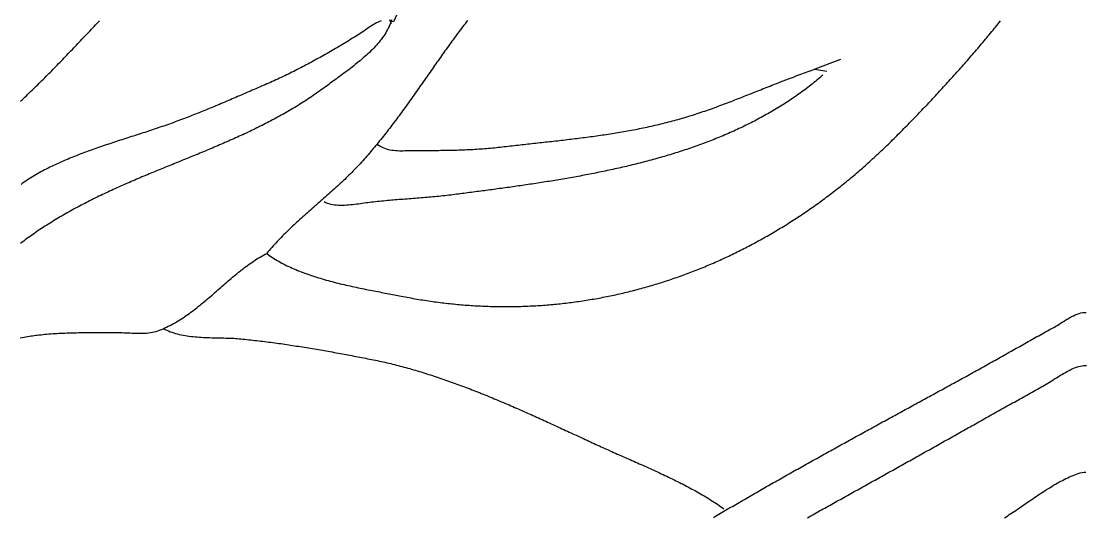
# Model space of a CAD drawing. Header units: millimetres. Extents: x 60 to 2307, y 40 to 1509.
# Drawn here: x 646 to 1184, y 769 to 1019 of the extents above; entities that cross this region are included whole.
import ezdxf

# ---------------------------------------------------------------- set-up
doc = ezdxf.new("R2010")
doc.units = ezdxf.units.MM
doc.layers.add('0_0_0', color=3, linetype='Continuous')

msp = doc.modelspace()

# ---------------------------------------------------------------- linework, layer by layer
at = {"layer": '0_0_0'}
for points in [[(836, 1023), (834, 1019), (833.1119, 1019.3579)], [(833, 1020), (832.7623, 1019.1599), (832.4884, 1018.325), (832.1793, 1017.4953), (831.8362, 1016.6708), (831.4603, 1015.8516), (831.0528, 1015.0378), (830.6147, 1014.2296), (830.1473, 1013.427), (829.6516, 1012.63), (829.129, 1011.8388), (828.5804, 1011.0534), (828.0072, 1010.274), (827.4103, 1009.5005), (826.7911, 1008.7332), (826.1506, 1007.9721), (825.4901, 1007.2172), (824.8106, 1006.4686), (824.1133, 1005.7265), (823.3994, 1004.991), (822.6701, 1004.262), (821.9264, 1003.5397), (821.1696, 1002.8242), (820.4009, 1002.1155), (819.6213, 1001.4138), (818.832, 1000.7191), (818.0342, 1000.0316), (817.2291, 999.3512), (816.4178, 998.6781), (815.6014, 998.0123), (814.7812, 997.3541), (813.9582, 996.7033), (813.1337, 996.0602), (812.3088, 995.4247), (811.4846, 994.7971), (810.6624, 994.1773), (809.8432, 993.5655), (809.0282, 992.9617), (808.2187, 992.366), (807.4156, 991.7786), (806.6203, 991.1994), (805.8338, 990.6287), (805.0574, 990.0663), (804.2921, 989.5126), (803.5392, 988.9674), (802.7997, 988.431), (802.0749, 987.9034), (801.3659, 987.3846), (800.6739, 986.8749), (800, 986.3742), (799.1835, 985.7681), (798.3648, 985.1675), (797.544, 984.5724), (796.7211, 983.9828), (795.8961, 983.3984), (795.0691, 982.8193), (794.2399, 982.2454), (793.4088, 981.6766), (792.5756, 981.1129), (791.7405, 980.5542), (790.9034, 980.0004), (790.0644, 979.4515), (789.2235, 978.9074), (788.3808, 978.368), (787.5361, 977.8333), (786.6897, 977.3032), (785.8414, 976.7776), (784.9913, 976.2565), (784.1395, 975.7399), (783.286, 975.2275), (782.4308, 974.7195), (781.5738, 974.2156), (780.7152, 973.7159), (779.855, 973.2203), (778.9932, 972.7287), (778.1297, 972.2411), (777.2648, 971.7573), (776.3982, 971.2773), (775.5302, 970.8011), (774.6607, 970.3286), (773.7897, 969.8597), (772.9173, 969.3944), (772.0434, 968.9325), (771.1682, 968.4741), (770.2916, 968.019), (769.4136, 967.5672), (768.5343, 967.1187), (767.6538, 966.6733), (766.7719, 966.231), (765.8888, 965.7917), (765.0045, 965.3554), (764.119, 964.922), (763.2323, 964.4914), (762.3445, 964.0636), (761.4555, 963.6385), (760.5655, 963.216), (759.6744, 962.7961), (758.7822, 962.3787), (757.889, 961.9638), (756.9947, 961.5512), (756.0995, 961.1409), (755.2034, 960.7329), (754.3063, 960.327), (753.4083, 959.9233), (752.5094, 959.5215), (751.6097, 959.1218), (750.7091, 958.724), (749.8077, 958.328), (748.9056, 957.9338), (748.0027, 957.5414), (747.099, 957.1506), (746.1946, 956.7613), (745.2896, 956.3736), (744.3838, 955.9874), (743.4775, 955.6025), (742.5705, 955.2189), (741.6629, 954.8366), (740.7548, 954.4555), (739.8461, 954.0756), (738.9369, 953.6966), (738.0272, 953.3187), (737.117, 952.9417), (736.2064, 952.5656), (735.2954, 952.1903), (734.384, 951.8157), (733.4722, 951.4417), (732.56, 951.0684), (731.6475, 950.6956), (730.7348, 950.3232), (729.8217, 949.9513), (728.9084, 949.5797), (727.9949, 949.2084), (727.0811, 948.8373), (726.1672, 948.4663), (725.2532, 948.0954), (724.339, 947.7245), (723.4247, 947.3536), (722.5103, 946.9825), (721.5958, 946.6112), (720.6814, 946.2397), (719.7669, 945.8679), (718.8524, 945.4957), (717.938, 945.123), (717.0236, 944.7498), (716.1094, 944.3761), (715.1952, 944.0017), (714.2812, 943.6265), (713.3673, 943.2506), (712.4536, 942.8739), (711.5402, 942.4962), (710.6269, 942.1176), (709.714, 941.7379), (708.8013, 941.3572), (707.8889, 940.9752), (706.9768, 940.592), (706.0651, 940.2075), (705.1538, 939.8216), (704.2429, 939.4343), (703.3324, 939.0455), (702.4224, 938.6552), (701.5128, 938.2632), (700.6038, 937.8695), (699.6953, 937.474), (698.7873, 937.0767), (697.8799, 936.6775), (696.9731, 936.2764), (696.0669, 935.8732), (695.1613, 935.468), (694.2565, 935.0605), (693.3523, 934.6509), (692.4489, 934.239), (691.5461, 933.8247), (690.6442, 933.408), (689.7431, 932.9888), (688.8427, 932.567), (687.9432, 932.1427), (687.0446, 931.7156), (686.1469, 931.2858), (685.2501, 930.8532), (684.3542, 930.4177), (683.4593, 929.9793), (682.5653, 929.5379), (681.6724, 929.0933), (680.7805, 928.6457), (679.8897, 928.1948), (679, 927.7407), (678.1055, 927.2802), (677.2121, 926.8162), (676.3199, 926.3487), (675.4289, 925.8778), (674.5391, 925.4033), (673.6508, 924.9253), (672.7639, 924.4437), (671.8785, 923.9585), (670.9946, 923.4698), (670.1125, 922.9774), (669.2321, 922.4814), (668.3534, 921.9817), (667.4767, 921.4783), (666.6019, 920.9713), (665.7292, 920.4606), (664.8585, 919.9461), (663.9901, 919.4279), (663.1238, 918.9059), (662.2599, 918.3801), (661.3984, 917.8505), (660.5394, 917.3171), (659.6829, 916.7799), (658.829, 916.2388), (657.9778, 915.6938), (657.1294, 915.1449), (656.2838, 914.5921), (655.4411, 914.0354), (654.6014, 913.4747), (653.7647, 912.9101), (652.9312, 912.3414), (652.1009, 911.7688), (651.2739, 911.1921), (650.4502, 910.6114), (649.6299, 910.0266), (648.8131, 909.4377), (648, 908.8448), (647.2022, 908.2479), (646.4107, 907.6341), (645.6241, 907.0063)], [(645.6453, 978.9085), (646.3742, 979.5952), (647.1018, 980.2827), (647.8282, 980.9708), (648.5534, 981.6597), (649.2773, 982.3491), (650, 983.0393), (650.7223, 983.7316), (651.4429, 984.4255), (652.162, 985.1209), (652.8795, 985.8179), (653.5954, 986.5164), (654.3099, 987.2163), (655.0229, 987.9176), (655.7345, 988.6202), (656.4447, 989.3242), (657.1536, 990.0294), (657.8612, 990.7359), (658.5676, 991.4436), (659.2727, 992.1524), (659.9767, 992.8623), (660.6796, 993.5734), (661.3813, 994.2854), (662.0821, 994.9985), (662.7818, 995.7125), (663.4806, 996.4275), (664.1785, 997.1433), (664.8754, 997.86), (665.5716, 998.5775), (666.2669, 999.2957), (666.9615, 1000.0146), (667.6554, 1000.7343), (668.3486, 1001.4546), (669.0412, 1002.1754), (669.7332, 1002.8969), (670.4246, 1003.6189), (671.1155, 1004.3413), (671.806, 1005.0642), (672.496, 1005.7875), (673.1857, 1006.5112), (673.875, 1007.2352), (674.5639, 1007.9594), (675.2527, 1008.6839), (675.9412, 1009.4087), (676.6295, 1010.1336), (677.3177, 1010.8586), (678.0058, 1011.5837), (678.6938, 1012.3088), (679.3818, 1013.034), (680.0699, 1013.7591), (680.758, 1014.4842), (681.4462, 1015.2091), (682.1345, 1015.9339), (682.8231, 1016.6585), (683.5118, 1017.3829), (684.2009, 1018.107), (684.8902, 1018.8308), (685.5799, 1019.5543)], [(827.9284, 1019.4179), (827.0881, 1019.147), (826.2546, 1018.8149), (825.4276, 1018.4289), (824.6071, 1017.9961), (823.7931, 1017.5238), (822.9856, 1017.019), (822.1845, 1016.489), (821.3897, 1015.941), (820.6013, 1015.3821), (819.819, 1014.8196), (819.043, 1014.2605), (818.2731, 1013.7121), (817.5094, 1013.1816), (816.7517, 1012.6761), (816, 1012.2029), (815.1478, 1011.6858), (814.2946, 1011.169), (813.4402, 1010.6527), (812.5847, 1010.1369), (811.7281, 1009.6217), (810.8703, 1009.1072), (810.0114, 1008.5934), (809.1513, 1008.0804), (808.2901, 1007.5684), (807.4277, 1007.0574), (806.5641, 1006.5475), (805.6994, 1006.0387), (804.8335, 1005.5312), (803.9664, 1005.0251), (803.0981, 1004.5204), (802.2286, 1004.0171), (801.3579, 1003.5155), (800.486, 1003.0156), (799.6129, 1002.5174), (798.7385, 1002.021), (797.863, 1001.5265), (796.9862, 1001.0341), (796.1082, 1000.5438), (795.2289, 1000.0556), (794.3484, 999.5697), (793.4667, 999.0861), (792.5836, 998.6049), (791.6994, 998.1263), (790.8138, 997.6502), (789.927, 997.1768), (789.0389, 996.7062), (788.1495, 996.2384), (787.2588, 995.7735), (786.3669, 995.3116), (785.4736, 994.8528), (784.579, 994.3972), (783.6832, 993.9448), (782.786, 993.4958), (781.8874, 993.0502), (780.9876, 992.6081), (780.0864, 992.1696), (779.1839, 991.7347), (778.28, 991.3036), (777.3748, 990.8764), (776.4682, 990.453), (775.5603, 990.0337), (774.6509, 989.6184), (773.7403, 989.2074), (772.8282, 988.8005), (771.9148, 988.398), (771, 988), (770.0767, 987.6005), (769.1537, 987.2008), (768.231, 986.8007), (767.3086, 986.4005), (766.3863, 986.0001), (765.4642, 985.5996), (764.5423, 985.1991), (763.6205, 984.7985), (762.6988, 984.3981), (761.7771, 983.9977), (760.8555, 983.5975), (759.9339, 983.1976), (759.0123, 982.7979), (758.0906, 982.3986), (757.1689, 981.9997), (756.247, 981.6013), (755.325, 981.2033), (754.4028, 980.806), (753.4805, 980.4092), (752.5579, 980.0131), (751.635, 979.6178), (750.7119, 979.2232), (749.7884, 978.8295), (748.8647, 978.4367), (747.9405, 978.0449), (747.016, 977.6541), (746.091, 977.2643), (745.1656, 976.8756), (744.2397, 976.4882), (743.3132, 976.102), (742.3863, 975.717), (741.4587, 975.3334), (740.5306, 974.9512), (739.6018, 974.5705), (738.6724, 974.1913), (737.7423, 973.8136), (736.8114, 973.4376), (735.8798, 973.0633), (734.9475, 972.6906), (734.0143, 972.3198), (733.0804, 971.9509), (732.1455, 971.5838), (731.2098, 971.2187), (730.2731, 970.8556), (729.3355, 970.4946), (728.397, 970.1357), (727.4574, 969.779), (726.5168, 969.4245), (725.5751, 969.0723), (724.6323, 968.7225), (723.6884, 968.375), (722.7434, 968.0301), (721.7972, 967.6876), (720.8497, 967.3477), (719.9011, 967.0105), (718.9512, 966.6759), (718, 966.3441), (717.041, 966.0125), (716.0819, 965.6837), (715.1228, 965.3573), (714.1636, 965.0333), (713.2045, 964.7115), (712.2454, 964.3918), (711.2864, 964.0739), (710.3275, 963.7578), (709.3687, 963.4433), (708.41, 963.1302), (707.4516, 962.8185), (706.4934, 962.5078), (705.5354, 962.1981), (704.5777, 961.8893), (703.6203, 961.5811), (702.6632, 961.2734), (701.7065, 960.9661), (700.7502, 960.6591), (699.7944, 960.3521), (698.839, 960.0449), (697.884, 959.7376), (696.9296, 959.4299), (695.9758, 959.1216), (695.0225, 958.8126), (694.0698, 958.5027), (693.1178, 958.1918), (692.1664, 957.8798), (691.2157, 957.5665), (690.2658, 957.2517), (689.3166, 956.9352), (688.3682, 956.617), (687.4206, 956.2969), (686.4738, 955.9747), (685.5279, 955.6503), (684.5829, 955.3235), (683.6389, 954.9941), (682.6958, 954.6621), (681.7538, 954.3272), (680.8127, 953.9893), (679.8727, 953.6482), (678.9338, 953.3039), (677.996, 952.9561), (677.0593, 952.6047), (676.1238, 952.2496), (675.1895, 951.8905), (674.2565, 951.5273), (673.3247, 951.16), (672.3942, 950.7882), (671.465, 950.412), (670.5372, 950.031), (669.6107, 949.6453), (668.6857, 949.2545), (667.7621, 948.8586), (666.84, 948.4575), (665.9194, 948.0508), (665.0003, 947.6386), (664.0828, 947.2207), (663.1668, 946.7968), (662.2525, 946.3669), (661.3399, 945.9308), (660.4289, 945.4883), (659.5196, 945.0393), (658.6121, 944.5836), (657.7063, 944.1211), (656.8024, 943.6517), (655.9002, 943.1751), (655, 942.6913), (654.1565, 942.2252), (653.3159, 941.7434), (652.478, 941.2466), (651.6427, 940.7356), (650.8098, 940.2111), (649.9792, 939.6737), (649.1507, 939.1243), (648.3244, 938.5634), (647.5, 937.9919), (646.6773, 937.4105), (645.8564, 936.8198)], [(871.4438, 1019.6139), (870.8269, 1018.8157), (870.2125, 1018.0161), (869.6004, 1017.2152), (868.9908, 1016.413), (868.3833, 1015.6096), (867.7781, 1014.805), (867.175, 1013.9993), (866.5739, 1013.1924), (865.9747, 1012.3845), (865.3775, 1011.5756), (864.782, 1010.7656), (864.1883, 1009.9547), (863.5963, 1009.143), (863.0058, 1008.3303), (862.4169, 1007.5169), (861.8294, 1006.7026), (861.2432, 1005.8877), (860.6584, 1005.072), (860.0748, 1004.2557), (859.4923, 1003.4388), (858.9109, 1002.6214), (858.3305, 1001.8034), (857.751, 1000.9849), (857.1723, 1000.166), (856.5945, 999.3466), (856.0173, 998.527), (855.4408, 997.707), (854.8648, 996.8867), (854.2893, 996.0663), (853.7141, 995.2456), (853.1394, 994.4248), (852.5648, 993.6038), (851.9905, 992.7828), (851.4163, 991.9618), (850.842, 991.1409), (850.2678, 990.3199), (849.6934, 989.4991), (849.1189, 988.6784), (848.5441, 987.858), (847.9689, 987.0377), (847.3934, 986.2177), (846.8173, 985.3981), (846.2407, 984.5787), (845.6635, 983.7598), (845.0855, 982.9414), (844.5068, 982.1234), (843.9272, 981.3059), (843.3467, 980.489), (842.7652, 979.6727), (842.1826, 978.8571), (841.5988, 978.0421), (841.0138, 977.2279), (840.4275, 976.4145), (839.8399, 975.6018), (839.2508, 974.7901), (838.6602, 973.9792), (838.0679, 973.1693), (837.474, 972.3603), (836.8784, 971.5524), (836.2809, 970.7456), (835.6816, 969.9398), (835.0803, 969.1353), (834.4769, 968.3319), (833.8714, 967.5297), (833.2638, 966.7288), (832.6538, 965.9293), (832.0416, 965.1311), (831.4269, 964.3343), (830.8097, 963.5389), (830.19, 962.7451), (829.5676, 961.9527), (828.9425, 961.162), (828.3147, 960.3728), (827.684, 959.5853), (827.0503, 958.7995), (826.4137, 958.0155), (825.774, 957.2332), (825.1311, 956.4527), (824.485, 955.6742), (823.8356, 954.8975), (823.1828, 954.1227), (822.5266, 953.35), (821.8668, 952.5793), (821.2035, 951.8106), (820.5364, 951.0441), (819.8657, 950.2797), (819.1911, 949.5175), (818.5126, 948.7576), (817.8302, 948), (817.157, 947.2616), (816.4779, 946.5278), (815.7931, 945.7983), (815.1027, 945.0729), (814.407, 944.3516), (813.7061, 943.6341), (813.0003, 942.9204), (812.2898, 942.2102), (811.5747, 941.5034), (810.8554, 940.7999), (810.1319, 940.0996), (809.4045, 939.4022), (808.6734, 938.7076), (807.9388, 938.0157), (807.2009, 937.3264), (806.4599, 936.6394), (805.716, 935.9546), (804.9694, 935.2719), (804.2204, 934.5911), (803.4691, 933.9121), (802.7158, 933.2347), (801.9605, 932.5588), (801.2036, 931.8842), (800.4453, 931.2108), (799.6857, 930.5384), (798.9251, 929.8668), (798.1637, 929.196), (797.4016, 928.5258), (796.6391, 927.856), (795.8764, 927.1864), (795.1136, 926.517), (794.3511, 925.8476), (793.5889, 925.178), (792.8274, 924.508), (792.0666, 923.8376), (791.3068, 923.1665), (790.5483, 922.4947), (789.7912, 921.822), (789.0357, 921.1481), (788.282, 920.4731), (787.5304, 919.7966), (786.781, 919.1187), (786.0341, 918.439), (785.2898, 917.7576), (784.5483, 917.0741), (783.8099, 916.3886), (783.0748, 915.7007), (782.3432, 915.0105), (781.6152, 914.3176), (780.8911, 913.6221), (780.171, 912.9236), (779.4553, 912.2222), (778.7441, 911.5175), (778.0375, 910.8095), (777.3359, 910.0981), (776.6393, 909.383), (775.9481, 908.6642), (775.2624, 907.9414), (774.5824, 907.2146), (773.9084, 906.4835), (773.2404, 905.7481), (772.5788, 905.0081), (771.9238, 904.2634), (771.2755, 903.514), (770.6341, 902.7595), (770, 902), (770.7101, 901.4672), (771.4345, 900.944), (772.173, 900.4305), (772.925, 899.9264), (773.6904, 899.4315), (774.4687, 898.9459), (775.2595, 898.4692), (776.0627, 898.0015), (776.8777, 897.5425), (777.7043, 897.0922), (778.5421, 896.6504), (779.3908, 896.2169), (780.25, 895.7917), (781.1194, 895.3746), (781.9986, 894.9655), (782.8873, 894.5642), (783.7851, 894.1707), (784.6917, 893.7847), (785.6068, 893.4062), (786.53, 893.0351), (787.461, 892.6711), (788.3993, 892.3142), (789.3448, 891.9642), (790.2969, 891.621), (791.2555, 891.2845), (792.22, 890.9545), (793.1903, 890.6309), (794.1659, 890.3136), (795.1465, 890.0024), (796.1318, 889.6973), (797.1213, 889.398), (798.1148, 889.1045), (799.112, 888.8166), (800.1124, 888.5342), (801.1158, 888.2571), (802.1217, 887.9853), (803.1298, 887.7185), (804.1399, 887.4567), (805.1515, 887.1998), (806.1643, 886.9475), (807.1779, 886.6999), (808.1921, 886.4566), (809.2064, 886.2177), (810.2206, 885.9829), (811.2342, 885.7521), (812.2469, 885.5253), (813.2585, 885.3023), (814.2684, 885.0829), (815.2765, 884.867), (816.2823, 884.6545), (817.2855, 884.4453), (818.2858, 884.2392), (819.2827, 884.0361), (820.2761, 883.8358), (821.2655, 883.6383), (822.2505, 883.4433), (823.2309, 883.2509), (824.2062, 883.0607), (825.1762, 882.8728), (826.1405, 882.6869), (827.0987, 882.503), (828.0506, 882.3209), (828.9957, 882.1405), (829.9337, 881.9616), (830.8643, 881.7841), (831.7871, 881.608), (832.7018, 881.4329), (833.608, 881.2589), (834.5054, 881.0858), (835.3936, 880.9135), (836.2724, 880.7417), (837.1413, 880.5705), (838, 880.3997), (838.9846, 880.2045), (839.9689, 880.0132), (840.953, 879.8255), (841.9368, 879.6416), (842.9203, 879.4615), (843.9035, 879.2851), (844.8865, 879.1124), (845.8691, 878.9434), (846.8514, 878.7781), (847.8334, 878.6166), (848.8151, 878.4587), (849.7965, 878.3046), (850.7775, 878.1541), (851.7582, 878.0074), (852.7386, 877.8644), (853.7186, 877.725), (854.6983, 877.5894), (855.6777, 877.4574), (856.6567, 877.3291), (857.6353, 877.2044), (858.6135, 877.0835), (859.5914, 876.9662), (860.5689, 876.8526), (861.5461, 876.7426), (862.5228, 876.6363), (863.4992, 876.5336), (864.4751, 876.4346), (865.4507, 876.3392), (866.4258, 876.2475), (867.4006, 876.1594), (868.3749, 876.0749), (869.3488, 875.9941), (870.3222, 875.9169), (871.2953, 875.8433), (872.2679, 875.7733), (873.24, 875.7069), (874.2117, 875.6442), (875.183, 875.585), (876.1538, 875.5295), (877.1242, 875.4775), (878.094, 875.4292), (879.0634, 875.3844), (880.0324, 875.3432), (881.0008, 875.3056), (881.9687, 875.2715), (882.9362, 875.2411), (883.9032, 875.2142), (884.8696, 875.1909), (885.8356, 875.1711), (886.801, 875.1549), (887.766, 875.1422), (888.7304, 875.1331), (889.6942, 875.1276), (890.6576, 875.1255), (891.6204, 875.1271), (892.5827, 875.1321), (893.5444, 875.1407), (894.5055, 875.1528), (895.4661, 875.1684), (896.4262, 875.1876), (897.3856, 875.2102), (898.3445, 875.2364), (899.3029, 875.2661), (900.2606, 875.2993), (901.2177, 875.336), (902.1743, 875.3761), (903.1303, 875.4198), (904.0856, 875.467), (905.0404, 875.5176), (905.9945, 875.5717), (906.948, 875.6293), (907.9009, 875.6904), (908.8532, 875.7549), (909.8048, 875.8229), (910.7558, 875.8943), (911.7061, 875.9692), (912.6558, 876.0476), (913.6049, 876.1294), (914.5532, 876.2146), (915.501, 876.3033), (916.448, 876.3955), (917.3944, 876.491), (918.3401, 876.59), (919.2851, 876.6924), (920.2294, 876.7983), (921.1731, 876.9075), (922.116, 877.0202), (923.0582, 877.1362), (923.9997, 877.2557), (924.9405, 877.3786), (925.8806, 877.5048), (926.82, 877.6345), (927.7586, 877.7676), (928.6965, 877.904), (929.6337, 878.0438), (930.5701, 878.187), (931.5057, 878.3336), (932.4406, 878.4835), (933.3748, 878.6368), (934.3082, 878.7935), (935.2408, 878.9535), (936.1726, 879.1169), (937.1037, 879.2836), (938.0339, 879.4537), (938.9634, 879.6271), (939.8921, 879.8039), (940.82, 879.984), (941.7471, 880.1674), (942.6733, 880.3541), (943.5988, 880.5442), (944.5234, 880.7376), (945.4472, 880.9343), (946.3702, 881.1343), (947.2924, 881.3376), (948.2137, 881.5442), (949.1341, 881.7542), (950.0537, 881.9674), (950.9725, 882.1839), (951.8904, 882.4037), (952.8074, 882.6268), (953.7236, 882.8531), (954.6388, 883.0828), (955.5532, 883.3157), (956.4667, 883.5518), (957.3794, 883.7913), (958.2911, 884.034), (959.2019, 884.2799), (960.1118, 884.5291), (961.0208, 884.7816), (961.9289, 885.0373), (962.8361, 885.2962), (963.7423, 885.5584), (964.6476, 885.8238), (965.552, 886.0925), (966.4554, 886.3643), (967.3579, 886.6394), (968.2594, 886.9177), (969.16, 887.1992), (970.0596, 887.4839), (970.9583, 887.7719), (971.856, 888.063), (972.7527, 888.3573), (973.6484, 888.6548), (974.5431, 888.9555), (975.4369, 889.2594), (976.3296, 889.5665), (977.2213, 889.8768), (978.1121, 890.1902), (979.0018, 890.5068), (979.8905, 890.8266), (980.7782, 891.1495), (981.6648, 891.4756), (982.5504, 891.8048), (983.435, 892.1372), (984.3186, 892.4727), (985.2011, 892.8114), (986.0825, 893.1532), (986.9629, 893.4982), (987.8422, 893.8463), (988.7205, 894.1975), (989.5976, 894.5518), (990.4737, 894.9093), (991.3488, 895.2698), (992.2227, 895.6335), (993.0955, 896.0003), (993.9673, 896.3702), (994.8379, 896.7432), (995.7075, 897.1193), (996.5759, 897.4984), (997.4432, 897.8807), (998.3093, 898.2661), (999.1744, 898.6545), (1000.0383, 899.046), (1000.9011, 899.4406), (1001.7627, 899.8382), (1002.6232, 900.2389), (1003.4825, 900.6427), (1004.3407, 901.0495), (1005.1977, 901.4594), (1006.0535, 901.8723), (1006.9082, 902.2883), (1007.7617, 902.7073), (1008.614, 903.1294), (1009.4651, 903.5544), (1010.315, 903.9826), (1011.1638, 904.4137), (1012.0113, 904.8479), (1012.8576, 905.285), (1013.7027, 905.7252), (1014.5466, 906.1684), (1015.3892, 906.6146), (1016.2306, 907.0639), (1017.0708, 907.5161), (1017.9098, 907.9713), (1018.7475, 908.4294), (1019.5839, 908.8906), (1020.4191, 909.3548), (1021.2531, 909.8219), (1022.0858, 910.292), (1022.9172, 910.7651), (1023.7473, 911.2412), (1024.5762, 911.7202), (1025.4037, 912.2022), (1026.23, 912.6871), (1027.055, 913.175), (1027.8787, 913.6658), (1028.7011, 914.1595), (1029.5221, 914.6563), (1030.3419, 915.1559), (1031.1603, 915.6585), (1031.9774, 916.164), (1032.7932, 916.6724), (1033.6077, 917.1837), (1034.4208, 917.698), (1035.2325, 918.2152), (1036.0429, 918.7352), (1036.852, 919.2582), (1037.6597, 919.7841), (1038.466, 920.3129), (1039.271, 920.8446), (1040.0745, 921.3791), (1040.8767, 921.9166), (1041.6776, 922.4569), (1042.477, 923.0001), (1043.275, 923.5462), (1044.0716, 924.0951), (1044.8669, 924.6469), (1045.6607, 925.2016), (1046.4531, 925.7591), (1047.244, 926.3195), (1048.0336, 926.8827), (1048.8217, 927.4488), (1049.6084, 928.0177), (1050.3936, 928.5895), (1051.1774, 929.1641), (1051.9598, 929.7415), (1052.7407, 930.3217), (1053.5201, 930.9048), (1054.298, 931.4907), (1055.0745, 932.0794), (1055.8495, 932.6709), (1056.6231, 933.2652), (1057.3951, 933.8623), (1058.1657, 934.4622), (1058.9347, 935.0649), (1059.7023, 935.6704), (1060.4683, 936.2787), (1061.2329, 936.8898), (1061.9959, 937.5036), (1062.7574, 938.1203), (1063.5173, 938.7396), (1064.2758, 939.3618), (1065.0327, 939.9867), (1065.788, 940.6144), (1066.5419, 941.2449), (1067.2941, 941.878), (1068.0448, 942.514), (1068.794, 943.1527), (1069.5415, 943.7941), (1070.2875, 944.4382), (1071.0319, 945.0851), (1071.7748, 945.7347), (1072.516, 946.3871), (1073.2557, 947.0421), (1073.9938, 947.6999), (1074.7302, 948.3604), (1075.4651, 949.0236), (1076.1983, 949.6895), (1076.9299, 950.3581), (1077.6599, 951.0294), (1078.3883, 951.7034), (1079.115, 952.3801), (1079.8401, 953.0595), (1080.5636, 953.7415), (1081.2854, 954.4262), (1082.0056, 955.1136), (1082.7241, 955.8037), (1083.4409, 956.4964), (1084.1561, 957.1918), (1084.8696, 957.8899), (1085.5814, 958.5906), (1086.2915, 959.2939), (1087, 960), (1087.7137, 960.7142), (1088.4265, 961.4288), (1089.1382, 962.1439), (1089.8488, 962.8594), (1090.5585, 963.5754), (1091.2671, 964.2919), (1091.9746, 965.0089), (1092.6812, 965.7263), (1093.3867, 966.4443), (1094.0911, 967.1628), (1094.7945, 967.8818), (1095.4969, 968.6014), (1096.1983, 969.3216), (1096.8986, 970.0423), (1097.5979, 970.7636), (1098.2962, 971.4854), (1098.9934, 972.2079), (1099.6896, 972.9311), (1100.3847, 973.6548), (1101.0788, 974.3792), (1101.7719, 975.1042), (1102.4639, 975.8299), (1103.1549, 976.5563), (1103.8449, 977.2834), (1104.5338, 978.0112), (1105.2217, 978.7396), (1105.9085, 979.4689), (1106.5943, 980.1988), (1107.2791, 980.9295), (1107.9628, 981.661), (1108.6455, 982.3932), (1109.3271, 983.1262), (1110.0077, 983.8601), (1110.6873, 984.5947), (1111.3658, 985.3301), (1112.0433, 986.0664), (1112.7198, 986.8035), (1113.3952, 987.5415), (1114.0695, 988.2804), (1114.7428, 989.0201), (1115.4151, 989.7607), (1116.0864, 990.5022), (1116.7566, 991.2447), (1117.4257, 991.9881), (1118.0938, 992.7324), (1118.7609, 993.4776), (1119.4269, 994.2239), (1120.0919, 994.9711), (1120.7558, 995.7193), (1121.4187, 996.4685), (1122.0806, 997.2187), (1122.7414, 997.9699), (1123.4011, 998.7221), (1124.0599, 999.4754), (1124.7175, 1000.2298), (1125.3741, 1000.9853), (1126.0297, 1001.7418), (1126.6843, 1002.4994), (1127.3377, 1003.2581), (1127.9902, 1004.0179), (1128.6416, 1004.7789), (1129.2919, 1005.541), (1129.9412, 1006.3043), (1130.5895, 1007.0687), (1131.2367, 1007.8343), (1131.8829, 1008.6011), (1132.528, 1009.3691), (1133.172, 1010.1384), (1133.8151, 1010.9088), (1134.457, 1011.6805), (1135.0979, 1012.4534), (1135.7378, 1013.2276), (1136.3766, 1014.0031), (1137.0144, 1014.7798), (1137.6511, 1015.5579), (1138.2868, 1016.3372), (1138.9214, 1017.1179), (1139.555, 1017.8999), (1140.1875, 1018.6833), (1140.819, 1019.468)], [(833, 1018), (832.5225, 1019.1152), (832.2377, 1020.0486)], [(1060, 1000), (1047, 995), (1053, 994)], [(1051, 992), (1050.2614, 991.3649), (1049.5195, 990.7348), (1048.7742, 990.1097), (1048.0256, 989.4894), (1047.2736, 988.874), (1046.5184, 988.2635), (1045.7598, 987.6578), (1044.9981, 987.0569), (1044.233, 986.4608), (1043.4648, 985.8694), (1042.6934, 985.2828), (1041.9189, 984.7008), (1041.1412, 984.1236), (1040.3604, 983.551), (1039.5765, 982.9831), (1038.7896, 982.4198), (1037.9996, 981.861), (1037.2066, 981.3069), (1036.4107, 980.7573), (1035.6118, 980.2121), (1034.8099, 979.6715), (1034.0052, 979.1354), (1033.1975, 978.6037), (1032.387, 978.0764), (1031.5737, 977.5536), (1030.7575, 977.0351), (1029.9386, 976.5209), (1029.1169, 976.0111), (1028.2925, 975.5056), (1027.4653, 975.0043), (1026.6355, 974.5073), (1025.803, 974.0146), (1024.9678, 973.526), (1024.13, 973.0417), (1023.2897, 972.5615), (1022.4468, 972.0854), (1021.6013, 971.6135), (1020.7533, 971.1456), (1019.9028, 970.6818), (1019.0499, 970.222), (1018.1945, 969.7663), (1017.3367, 969.3145), (1016.4765, 968.8667), (1015.6139, 968.4229), (1014.7489, 967.983), (1013.8817, 967.547), (1013.0121, 967.1148), (1012.1403, 966.6865), (1011.2663, 966.262), (1010.39, 965.8414), (1009.5115, 965.4245), (1008.6308, 965.0113), (1007.748, 964.6019), (1006.863, 964.1962), (1005.9759, 963.7942), (1005.0868, 963.3958), (1004.1956, 963.0011), (1003.3024, 962.61), (1002.4072, 962.2224), (1001.51, 961.8384), (1000.6108, 961.458), (999.7098, 961.0811), (998.8068, 960.7077), (997.9019, 960.3377), (996.9952, 959.9712), (996.0866, 959.6081), (995.1762, 959.2484), (994.2641, 958.892), (993.3501, 958.539), (992.4345, 958.1894), (991.5171, 957.843), (990.5981, 957.4999), (989.6774, 957.1601), (988.755, 956.8235), (987.831, 956.4901), (986.9055, 956.1598), (985.9784, 955.8328), (985.0497, 955.5088), (984.1195, 955.188), (983.1879, 954.8703), (982.2547, 954.5556), (981.3202, 954.2439), (980.3842, 953.9353), (979.4468, 953.6296), (978.5081, 953.327), (977.568, 953.0272), (976.6266, 952.7304), (975.6838, 952.4365), (974.7399, 952.1454), (973.7946, 951.8572), (972.8482, 951.5718), (971.9006, 951.2892), (970.9517, 951.0094), (970.0018, 950.7323), (969.0507, 950.458), (968.0985, 950.1863), (967.1452, 949.9174), (966.1909, 949.6511), (965.2356, 949.3874), (964.2793, 949.1263), (963.3219, 948.8678), (962.3637, 948.6119), (961.4045, 948.3585), (960.4444, 948.1076), (959.4834, 947.8592), (958.5216, 947.6133), (957.5589, 947.3698), (956.5954, 947.1287), (955.6312, 946.89), (954.6662, 946.6537), (953.7004, 946.4197), (952.734, 946.1881), (951.7669, 945.9587), (950.7991, 945.7316), (949.8307, 945.5068), (948.8616, 945.2842), (947.892, 945.0638), (946.9218, 944.8455), (945.9511, 944.6294), (944.9799, 944.4155), (944.0082, 944.2036), (943.036, 943.9939), (942.0634, 943.7861), (941.0903, 943.5805), (940.1169, 943.3768), (939.1431, 943.1751), (938.169, 942.9754), (937.1946, 942.7776), (936.2198, 942.5817), (935.2448, 942.3877), (934.2696, 942.1956), (933.2941, 942.0054), (932.3185, 941.8169), (931.3427, 941.6302), (930.3667, 941.4453), (929.3906, 941.2622), (928.4144, 941.0808), (927.4381, 940.9011), (926.4618, 940.723), (925.4855, 940.5466), (924.5092, 940.3718), (923.5329, 940.1987), (922.5566, 940.0271), (921.5805, 939.8571), (920.6044, 939.6886), (919.6284, 939.5216), (918.6526, 939.356), (917.677, 939.192), (916.7016, 939.0294), (915.7264, 938.8682), (914.7514, 938.7084), (913.7767, 938.5499), (912.8023, 938.3928), (911.8282, 938.237), (910.8545, 938.0825), (909.8811, 937.9293), (908.9082, 937.7773), (907.9356, 937.6265), (906.9635, 937.477), (905.9919, 937.3286), (905.0207, 937.1813), (904.0501, 937.0352), (903.08, 936.8902), (902.1104, 936.7462), (901.1415, 936.6033), (900.1732, 936.4615), (899.2055, 936.3206), (898.2385, 936.1808), (897.2721, 936.0419), (896.3065, 935.9039), (895.3416, 935.7668), (894.3775, 935.6306), (893.4141, 935.4953), (892.4516, 935.3608), (891.4899, 935.2272), (890.529, 935.0943), (889.5691, 934.9622), (888.61, 934.8308), (887.6519, 934.7002), (886.6947, 934.5702), (885.7385, 934.4409), (884.7833, 934.3123), (883.8292, 934.1843), (882.8761, 934.0569), (881.924, 933.93), (880.9731, 933.8038), (880.0233, 933.678), (879.0747, 933.5528), (878.1272, 933.428), (877.181, 933.3037), (876.2359, 933.1798), (875.2921, 933.0563), (874.3496, 932.9332), (873.4084, 932.8105), (872.4685, 932.6881), (871.53, 932.566), (870.5928, 932.4442), (869.657, 932.3227), (868.7227, 932.2014), (867.7898, 932.0804), (866.8583, 931.9595), (865.9284, 931.8388), (865, 931.7183), (864.0032, 931.591), (863.0059, 931.4681), (862.0082, 931.3494), (861.0101, 931.2345), (860.0116, 931.1234), (859.0127, 931.0158), (858.0134, 930.9116), (857.0139, 930.8105), (856.014, 930.7123), (855.0138, 930.6169), (854.0134, 930.524), (853.0127, 930.4335), (852.0118, 930.3451), (851.0107, 930.2587), (850.0095, 930.174), (849.0081, 930.0909), (848.0065, 930.0091), (847.0049, 929.9285), (846.0032, 929.8489), (845.0015, 929.7701), (843.9997, 929.6918), (842.9979, 929.6139), (841.9962, 929.5361), (840.9944, 929.4584), (839.9928, 929.3804), (838.9912, 929.302), (837.9897, 929.223), (836.9884, 929.1432), (835.9872, 929.0623), (834.9862, 928.9803), (833.9854, 928.8969), (832.9848, 928.8118), (831.9845, 928.725), (830.9844, 928.6362), (829.9847, 928.5451), (828.9852, 928.4517), (827.9861, 928.3557), (826.9874, 928.257), (825.989, 928.1552), (824.9911, 928.0502), (823.9936, 927.9419), (822.9965, 927.83), (822, 927.7144), (821.1094, 927.6038), (820.1943, 927.4814), (819.2572, 927.3502), (818.3007, 927.2133), (817.3272, 927.0737), (816.3394, 926.9345), (815.3397, 926.7988), (814.3308, 926.6696), (813.3151, 926.5501), (812.2952, 926.4433), (811.2737, 926.3522), (810.2531, 926.28), (809.2358, 926.2296), (808.2246, 926.2043), (807.2219, 926.207), (806.2302, 926.2408), (805.2521, 926.3088), (804.2902, 926.414), (803.3469, 926.5596), (802.4249, 926.7486), (801.5267, 926.9841), (800.6547, 927.2691), (799.8116, 927.6067), (799, 928)], [(826, 957), (826.855, 956.4279), (827.7244, 955.9281), (828.6074, 955.496), (829.5032, 955.127), (830.4111, 954.8162), (831.3305, 954.5592), (832.2606, 954.3513), (833.2007, 954.1878), (834.15, 954.0641), (835.1079, 953.9755), (836.0737, 953.9174), (837.0466, 953.8852), (838.0258, 953.8741), (839.0108, 953.8796), (840.0007, 953.897), (840.9949, 953.9217), (841.9927, 953.949), (842.9932, 953.9742), (843.9959, 953.9927), (845, 954), (845.9838, 954.0001), (846.9702, 954.0005), (847.9592, 954.0014), (848.9506, 954.0029), (849.9441, 954.005), (850.9398, 954.0079), (851.9374, 954.0117), (852.9368, 954.0165), (853.9379, 954.0224), (854.9406, 954.0296), (855.9446, 954.0381), (856.95, 954.0481), (857.9564, 954.0597), (858.9639, 954.073), (859.9722, 954.0882), (860.9813, 954.1052), (861.9909, 954.1243), (863.001, 954.1455), (864.0114, 954.1691), (865.022, 954.195), (866.0326, 954.2234), (867.0431, 954.2544), (868.0534, 954.2882), (869.0634, 954.3248), (870.0728, 954.3644), (871.0816, 954.4071), (872.0896, 954.4529), (873.0966, 954.5021), (874.1027, 954.5547), (875.1075, 954.6108), (876.111, 954.6706), (877.1131, 954.7341), (878.1135, 954.8015), (879.1122, 954.8729), (880.1091, 954.9485), (881.1039, 955.0282), (882.0966, 955.1123), (883.087, 955.2008), (884.075, 955.2939), (885.0604, 955.3917), (886.0431, 955.4943), (887.023, 955.6018), (888, 955.7144), (889.0036, 955.8323), (890.0067, 955.9491), (891.0093, 956.0649), (892.0113, 956.1798), (893.0127, 956.2938), (894.0137, 956.407), (895.014, 956.5195), (896.0139, 956.6313), (897.0132, 956.7424), (898.0121, 956.853), (899.0104, 956.963), (900.0083, 957.0727), (901.0056, 957.1819), (902.0025, 957.2909), (902.999, 957.3996), (903.9949, 957.5081), (904.9905, 957.6164), (905.9855, 957.7248), (906.9802, 957.8331), (907.9744, 957.9414), (908.9682, 958.0499), (909.9616, 958.1586), (910.9546, 958.2676), (911.9472, 958.3768), (912.9394, 958.4865), (913.9312, 958.5965), (914.9227, 958.7071), (915.9138, 958.8182), (916.9045, 958.93), (917.8949, 959.0424), (918.8849, 959.1556), (919.8747, 959.2697), (920.864, 959.3845), (921.8531, 959.5004), (922.8419, 959.6172), (923.8304, 959.7351), (924.8186, 959.8541), (925.8065, 959.9743), (926.7941, 960.0958), (927.7814, 960.2186), (928.7685, 960.3428), (929.7554, 960.4684), (930.742, 960.5955), (931.7284, 960.7241), (932.7145, 960.8544), (933.7004, 960.9864), (934.6861, 961.1202), (935.6716, 961.2557), (936.6569, 961.3932), (937.6421, 961.5326), (938.627, 961.674), (939.6118, 961.8174), (940.5964, 961.963), (941.5808, 962.1108), (942.5651, 962.2608), (943.5493, 962.4132), (944.5333, 962.5679), (945.5172, 962.7251), (946.501, 962.8848), (947.4847, 963.047), (948.4683, 963.2119), (949.4518, 963.3795), (950.4352, 963.5498), (951.4185, 963.723), (952.4017, 963.899), (953.3849, 964.078), (954.3681, 964.2599), (955.3512, 964.445), (956.3342, 964.6332), (957.3173, 964.8246), (958.3003, 965.0192), (959.2833, 965.2172), (960.2663, 965.4185), (961.2493, 965.6233), (962.2323, 965.8316), (963.2153, 966.0434), (964.1983, 966.2589), (965.1814, 966.4781), (966.1646, 966.7011), (967.1477, 966.9279), (968.131, 967.1585), (969.1143, 967.3931), (970.0977, 967.6318), (971.0811, 967.8744), (972.0647, 968.1213), (973.0483, 968.3723), (974.0321, 968.6276), (975.016, 968.8872), (976, 969.1512), (976.9753, 969.4176), (977.9488, 969.6889), (978.9206, 969.9648), (979.8907, 970.2452), (980.8592, 970.5301), (981.826, 970.8193), (982.7913, 971.1127), (983.755, 971.4102), (984.7173, 971.7117), (985.6781, 972.0171), (986.6375, 972.3263), (987.5956, 972.6392), (988.5523, 972.9556), (989.5078, 973.2754), (990.462, 973.5986), (991.415, 973.9251), (992.3669, 974.2547), (993.3176, 974.5872), (994.2673, 974.9227), (995.2159, 975.261), (996.1635, 975.602), (997.1102, 975.9456), (998.056, 976.2917), (999.0009, 976.6401), (999.945, 976.9908), (1000.8882, 977.3436), (1001.8308, 977.6984), (1002.7726, 978.0552), (1003.7138, 978.4139), (1004.6543, 978.7742), (1005.5943, 979.1361), (1006.5337, 979.4996), (1007.4726, 979.8644), (1008.4111, 980.2305), (1009.3491, 980.5977), (1010.2868, 980.9661), (1011.2241, 981.3354), (1012.1612, 981.7055), (1013.098, 982.0764), (1014.0345, 982.4478), (1014.9709, 982.8198), (1015.9072, 983.1923), (1016.8434, 983.565), (1017.7795, 983.9379), (1018.7156, 984.3109), (1019.6518, 984.6838), (1020.588, 985.0567), (1021.5244, 985.4293), (1022.4609, 985.8015), (1023.3976, 986.1733), (1024.3346, 986.5445), (1025.2718, 986.915), (1026.2093, 987.2848), (1027.1472, 987.6536), (1028.0856, 988.0214), (1029.0243, 988.3882), (1029.9636, 988.7537), (1030.9033, 989.1179), (1031.8437, 989.4806), (1032.7846, 989.8418), (1033.7262, 990.2013), (1034.6685, 990.5591), (1035.6115, 990.915), (1036.5553, 991.2689), (1037.5, 991.6207), (1038.4454, 991.9703), (1039.3918, 992.3176), (1040.3391, 992.6625), (1041.2874, 993.0049), (1042.2367, 993.3446), (1043.1871, 993.6816), (1044.1385, 994.0157), (1045.0911, 994.3469), (1046.0449, 994.675), (1047, 995)], [(645.498, 859.2715), (646.4606, 859.4563), (647.4023, 859.635), (648.3216, 859.8065), (649.2169, 859.9698), (650.0867, 860.1237), (650.9295, 860.2671), (651.7438, 860.399), (652.528, 860.5182), (653.2805, 860.6237), (654, 860.7144), (654.9925, 860.828), (655.9858, 860.9351), (656.9799, 861.0357), (657.9748, 861.13), (658.9704, 861.2183), (659.9666, 861.3007), (660.9634, 861.3775), (661.9609, 861.4488), (662.9589, 861.5148), (663.9575, 861.5757), (664.9566, 861.6317), (665.9561, 861.683), (666.9561, 861.7299), (667.9565, 861.7724), (668.9573, 861.8108), (669.9584, 861.8453), (670.9598, 861.876), (671.9615, 861.9032), (672.9634, 861.9271), (673.9656, 861.9478), (674.9679, 861.9656), (675.9704, 861.9806), (676.9729, 861.9931), (677.9756, 862.0032), (678.9782, 862.0111), (679.9809, 862.017), (680.9836, 862.0211), (681.9862, 862.0237), (682.9887, 862.0248), (683.9911, 862.0248), (684.9934, 862.0237), (685.9954, 862.0218), (686.9973, 862.0193), (687.9988, 862.0163), (689.0001, 862.0132), (690.0011, 862.0099), (691.0017, 862.0069), (692.0019, 862.0041), (693.0017, 862.0019), (694.0011, 862.0005), (695, 862), (695.9414, 861.9909), (696.9059, 861.9662), (697.8906, 861.9294), (698.8927, 861.884), (699.9093, 861.8336), (700.9377, 861.7817), (701.9751, 861.732), (703.0187, 861.6878), (704.0656, 861.6528), (705.113, 861.6306), (706.1582, 861.6246), (707.1983, 861.6385), (708.2306, 861.6757), (709.2521, 861.7399), (710.2602, 861.8346), (711.252, 861.9633), (712.2246, 862.1297), (713.1754, 862.3371), (714.1014, 862.5893), (715, 862.8897), (715.901, 863.2314), (716.7941, 863.5892), (717.6794, 863.9626), (718.5571, 864.3512), (719.4274, 864.7545), (720.2906, 865.1722), (721.1468, 865.6038), (721.9962, 866.0489), (722.839, 866.507), (723.6755, 866.9777), (724.5059, 867.4605), (725.3303, 867.9552), (726.149, 868.4611), (726.9621, 868.9779), (727.7699, 869.5052), (728.5726, 870.0425), (729.3703, 870.5894), (730.1634, 871.1455), (730.9519, 871.7103), (731.7362, 872.2834), (732.5163, 872.8643), (733.2926, 873.4527), (734.0651, 874.0481), (734.8342, 874.6501), (735.6, 875.2582), (736.3627, 875.8721), (737.1226, 876.4912), (737.8798, 877.1152), (738.6346, 877.7436), (739.3871, 878.376), (740.1376, 879.0119), (740.8862, 879.651), (741.6332, 880.2928), (742.3787, 880.9369), (743.1231, 881.5828), (743.8664, 882.2301), (744.6089, 882.8783), (745.3508, 883.5272), (746.0923, 884.1761), (746.8336, 884.8247), (747.575, 885.4726), (748.3165, 886.1193), (749.0584, 886.7644), (749.801, 887.4074), (750.5444, 888.048), (751.2889, 888.6857), (752.0346, 889.3201), (752.7817, 889.9506), (753.5305, 890.577), (754.2811, 891.1988), (755.0338, 891.8155), (755.7888, 892.4268), (756.5462, 893.0321), (757.3063, 893.6311), (758.0693, 894.2232), (758.8354, 894.8082), (759.6048, 895.3856), (760.3777, 895.9549), (761.1543, 896.5156), (761.9348, 897.0675), (762.7194, 897.61), (763.5083, 898.1427), (764.3018, 898.6651), (765.1, 899.1769), (765.9031, 899.6777), (766.7114, 900.1669), (767.525, 900.6441), (768.3441, 901.109), (769.1691, 901.5611), (770, 902)], [(995.8439, 768.6612), (996.7029, 769.1685), (997.5623, 769.6754), (998.4221, 770.1818), (999.2822, 770.6878), (1000.1427, 771.1934), (1001.0035, 771.6985), (1001.8647, 772.2032), (1002.7262, 772.7075), (1003.5881, 773.2114), (1004.4503, 773.7149), (1005.3128, 774.2179), (1006.1757, 774.7206), (1007.0389, 775.2229), (1007.9025, 775.7247), (1008.7663, 776.2262), (1009.6305, 776.7272), (1010.495, 777.2279), (1011.3598, 777.7282), (1012.2249, 778.2281), (1013.0903, 778.7277), (1013.956, 779.2269), (1014.8221, 779.7257), (1015.6884, 780.2241), (1016.555, 780.7222), (1017.4219, 781.2199), (1018.289, 781.7172), (1019.1565, 782.2142), (1020.0242, 782.7109), (1020.8922, 783.2072), (1021.7605, 783.7032), (1022.629, 784.1988), (1023.4978, 784.6941), (1024.3669, 785.189), (1025.2362, 785.6837), (1026.1058, 786.178), (1026.9756, 786.672), (1027.8457, 787.1657), (1028.716, 787.659), (1029.5865, 788.1521), (1030.4573, 788.6448), (1031.3283, 789.1373), (1032.1995, 789.6294), (1033.071, 790.1213), (1033.9427, 790.6128), (1034.8146, 791.1041), (1035.6867, 791.5951), (1036.559, 792.0858), (1037.4315, 792.5762), (1038.3042, 793.0664), (1039.1772, 793.5563), (1040.0503, 794.0459), (1040.9236, 794.5352), (1041.7971, 795.0243), (1042.6708, 795.5132), (1043.5447, 796.0017), (1044.4188, 796.4901), (1045.293, 796.9782), (1046.1674, 797.466), (1047.0419, 797.9536), (1047.9167, 798.441), (1048.7916, 798.9281), (1049.6666, 799.415), (1050.5418, 799.9017), (1051.4172, 800.3882), (1052.2927, 800.8744), (1053.1683, 801.3605), (1054.0441, 801.8463), (1054.92, 802.3319), (1055.7961, 802.8173), (1056.6723, 803.3025), (1057.5486, 803.7876), (1058.425, 804.2724), (1059.3016, 804.757), (1060.1782, 805.2415), (1061.055, 805.7257), (1061.9319, 806.2098), (1062.8089, 806.6937), (1063.686, 807.1775), (1064.5632, 807.6611), (1065.4405, 808.1445), (1066.3178, 808.6277), (1067.1953, 809.1108), (1068.0728, 809.5938), (1068.9505, 810.0766), (1069.8282, 810.5592), (1070.7059, 811.0417), (1071.5838, 811.5241), (1072.4617, 812.0063), (1073.3397, 812.4884), (1074.2177, 812.9703), (1075.0958, 813.4522), (1075.9739, 813.9339), (1076.8521, 814.4155), (1077.7304, 814.897), (1078.6086, 815.3783), (1079.487, 815.8596), (1080.3653, 816.3408), (1081.2437, 816.8218), (1082.1221, 817.3028), (1083.0005, 817.7837), (1083.879, 818.2644), (1084.7574, 818.7451), (1085.6359, 819.2257), (1086.5144, 819.7063), (1087.3929, 820.1867), (1088.2714, 820.6671), (1089.1499, 821.1474), (1090.0284, 821.6277), (1090.9069, 822.1078), (1091.7854, 822.588), (1092.6638, 823.068), (1093.5423, 823.5481), (1094.4207, 824.028), (1095.2991, 824.508), (1096.1775, 824.9879), (1097.0558, 825.4677), (1097.9341, 825.9475), (1098.8124, 826.4273), (1099.6906, 826.9071), (1100.5688, 827.3868), (1101.4469, 827.8666), (1102.325, 828.3463), (1103.203, 828.826), (1104.0809, 829.3057), (1104.9588, 829.7853), (1105.8367, 830.265), (1106.7144, 830.7447), (1107.5921, 831.2244), (1108.4697, 831.7041), (1109.3472, 832.1838), (1110.2246, 832.6635), (1111.102, 833.1433), (1111.9792, 833.623), (1112.8564, 834.1028), (1113.7335, 834.5827), (1114.6104, 835.0625), (1115.4873, 835.5424), (1116.364, 836.0224), (1117.2406, 836.5024), (1118.1172, 836.9824), (1118.9935, 837.4625), (1119.8698, 837.9426), (1120.746, 838.4228), (1121.622, 838.9031), (1122.4978, 839.3834), (1123.3736, 839.8638), (1124.2492, 840.3443), (1125.1246, 840.8248), (1126, 841.3055), (1126.8781, 841.7884), (1127.7558, 842.2722), (1128.6331, 842.7568), (1129.5099, 843.2423), (1130.3862, 843.7286), (1131.2622, 844.2156), (1132.1378, 844.7034), (1133.0131, 845.1917), (1133.888, 845.6807), (1134.7626, 846.1703), (1135.6369, 846.6603), (1136.511, 847.1509), (1137.3849, 847.6419), (1138.2585, 848.1333), (1139.132, 848.625), (1140.0052, 849.1171), (1140.8784, 849.6094), (1141.7514, 850.1019), (1142.6243, 850.5946), (1143.4972, 851.0875), (1144.3699, 851.5804), (1145.2427, 852.0734), (1146.1155, 852.5664), (1146.9883, 853.0594), (1147.8611, 853.5523), (1148.7339, 854.0451), (1149.6069, 854.5377), (1150.48, 855.0301), (1151.3532, 855.5223), (1152.2266, 856.0142), (1153.1001, 856.5057), (1153.9739, 856.9969), (1154.8478, 857.4876), (1155.722, 857.9779), (1156.5965, 858.4677), (1157.4713, 858.9569), (1158.3464, 859.4455), (1159.2219, 859.9335), (1160.0977, 860.4208), (1160.9738, 860.9074), (1161.8504, 861.3933), (1162.7275, 861.8783), (1163.6049, 862.3625), (1164.4829, 862.8458), (1165.3613, 863.3281), (1166.2403, 863.8095), (1167.1199, 864.2899), (1168, 864.7692), (1168.7338, 865.1851), (1169.5065, 865.6509), (1170.3144, 866.1572), (1171.1536, 866.6944), (1172.0206, 867.2532), (1172.9116, 867.8242), (1173.823, 868.3977), (1174.7509, 868.9646), (1175.6919, 869.5152), (1176.6421, 870.0401), (1177.5978, 870.53), (1178.5554, 870.9753), (1179.5111, 871.3666), (1180.4613, 871.6946), (1181.4023, 871.9496), (1182.3304, 872.1224), (1183.2418, 872.2034), (1184.1329, 872.1832)], [(718, 864), (718.783, 863.5701), (719.5902, 863.1687), (720.4202, 862.7947), (721.2721, 862.4471), (722.1447, 862.1248), (723.0368, 861.8269), (723.9474, 861.5522), (724.8753, 861.2998), (725.8194, 861.0687), (726.7786, 860.8577), (727.7517, 860.666), (728.7377, 860.4924), (729.7354, 860.3359), (730.7436, 860.1955), (731.7614, 860.0702), (732.7874, 859.9589), (733.8207, 859.8607), (734.8602, 859.7744), (735.9045, 859.6991), (736.9528, 859.6338), (738.0038, 859.5773), (739.0564, 859.5288), (740.1094, 859.487), (741.1619, 859.4512), (742.2126, 859.4201), (743.2604, 859.3927), (744.3043, 859.3682), (745.343, 859.3453), (746.3755, 859.3231), (747.4006, 859.3006), (748.4172, 859.2768), (749.4242, 859.2505), (750.4205, 859.2208), (751.405, 859.1866), (752.3764, 859.147), (753.3338, 859.1009), (754.276, 859.0473), (755.2018, 858.9851), (756.1102, 858.9133), (757, 858.8309), (758.0068, 858.729), (759.0134, 858.6249), (760.0199, 858.5185), (761.0262, 858.41), (762.0323, 858.2992), (763.0382, 858.1864), (764.044, 858.0713), (765.0496, 857.9542), (766.055, 857.835), (767.0603, 857.7138), (768.0654, 857.5905), (769.0702, 857.4652), (770.0749, 857.338), (771.0794, 857.2087), (772.0837, 857.0776), (773.0878, 856.9445), (774.0918, 856.8095), (775.0955, 856.6727), (776.099, 856.5341), (777.1024, 856.3936), (778.1055, 856.2514), (779.1084, 856.1074), (780.1112, 855.9616), (781.1137, 855.8142), (782.116, 855.665), (783.1181, 855.5142), (784.12, 855.3618), (785.1216, 855.2077), (786.1231, 855.0521), (787.1243, 854.8948), (788.1254, 854.7361), (789.1261, 854.5758), (790.1267, 854.414), (791.1271, 854.2508), (792.1272, 854.0861), (793.1271, 853.92), (794.1267, 853.7525), (795.1262, 853.5836), (796.1254, 853.4134), (797.1243, 853.2418), (798.123, 853.069), (799.1215, 852.8949), (800.1198, 852.7195), (801.1177, 852.5429), (802.1155, 852.3651), (803.113, 852.1862), (804.1102, 852.0061), (805.1072, 851.8248), (806.104, 851.6425), (807.1005, 851.4591), (808.0967, 851.2746), (809.0927, 851.0891), (810.0884, 850.9026), (811.0838, 850.7151), (812.079, 850.5267), (813.0739, 850.3373), (814.0686, 850.147), (815.063, 849.9559), (816.0571, 849.7638), (817.0509, 849.571), (818.0445, 849.3773), (819.0378, 849.1829), (820.0308, 848.9877), (821.0235, 848.7917), (822.0159, 848.5951), (823.0081, 848.3977), (824, 848.1998), (824.9626, 848.005), (825.9252, 847.8057), (826.8875, 847.602), (827.8497, 847.3939), (828.8117, 847.1814), (829.7735, 846.9647), (830.7351, 846.7437), (831.6965, 846.5185), (832.6577, 846.2891), (833.6187, 846.0556), (834.5794, 845.818), (835.5399, 845.5764), (836.5002, 845.3308), (837.4602, 845.0813), (838.42, 844.8279), (839.3795, 844.5706), (840.3387, 844.3095), (841.2977, 844.0447), (842.2563, 843.7761), (843.2147, 843.5039), (844.1728, 843.2281), (845.1305, 842.9486), (846.088, 842.6657), (847.0451, 842.3793), (848.0019, 842.0894), (848.9584, 841.7961), (849.9145, 841.4995), (850.8703, 841.1996), (851.8257, 840.8964), (852.7807, 840.59), (853.7354, 840.2804), (854.6897, 839.9677), (855.6436, 839.6519), (856.5971, 839.3331), (857.5503, 839.0113), (858.503, 838.6866), (859.4552, 838.3589), (860.4071, 838.0284), (861.3585, 837.6951), (862.3095, 837.3591), (863.2601, 837.0203), (864.2102, 836.6789), (865.1598, 836.3348), (866.109, 835.9881), (867.0577, 835.6389), (868.0059, 835.2872), (868.9537, 834.9331), (869.9009, 834.5766), (870.8476, 834.2177), (871.7939, 833.8565), (872.7396, 833.493), (873.6847, 833.1274), (874.6294, 832.7595), (875.5735, 832.3895), (876.5171, 832.0175), (877.4601, 831.6434), (878.4025, 831.2673), (879.3444, 830.8892), (880.2857, 830.5093), (881.2264, 830.1275), (882.1665, 829.7439), (883.1061, 829.3585), (884.045, 828.9714), (884.9833, 828.5826), (885.921, 828.1922), (886.8581, 827.8002), (887.7945, 827.4067), (888.7303, 827.0117), (889.6655, 826.6152), (890.6, 826.2173), (891.5338, 825.8181), (892.467, 825.4176), (893.3994, 825.0157), (894.3312, 824.6127), (895.2624, 824.2085), (896.1928, 823.8031), (897.1225, 823.3967), (898.0515, 822.9892), (898.9797, 822.5807), (899.9073, 822.1713), (900.8341, 821.761), (901.7601, 821.3498), (902.6854, 820.9378), (903.61, 820.525), (904.5338, 820.1115), (905.4568, 819.6973), (906.3791, 819.2825), (907.3005, 818.8671), (908.2212, 818.4511), (909.141, 818.0347), (910.0601, 817.6178), (910.9783, 817.2005), (911.8958, 816.7828), (912.8123, 816.3648), (913.7281, 815.9466), (914.643, 815.5281), (915.5571, 815.1094), (916.4703, 814.6906), (917.3826, 814.2717), (918.294, 813.8528), (919.2046, 813.4338), (920.1143, 813.0149), (921.0231, 812.5961), (921.931, 812.1774), (922.838, 811.7589), (923.7441, 811.3407), (924.6492, 810.9227), (925.5534, 810.505), (926.4567, 810.0877), (927.359, 809.6708), (928.2604, 809.2543), (929.1608, 808.8383), (930.0603, 808.4229), (930.9587, 808.0081), (931.8562, 807.5939), (932.7527, 807.1804), (933.6482, 806.7676), (934.5427, 806.3556), (935.4362, 805.9443), (936.3287, 805.534), (937.2202, 805.1245), (938.1106, 804.7161), (939, 804.3086), (939.895, 803.8998), (940.7931, 803.4918), (941.6939, 803.0844), (942.5974, 802.6776), (943.5034, 802.2713), (944.4118, 801.8654), (945.3226, 801.4597), (946.2355, 801.0542), (947.1504, 800.6488), (948.0673, 800.2435), (948.9859, 799.838), (949.9062, 799.4324), (950.8281, 799.0264), (951.7513, 798.6202), (952.6758, 798.2134), (953.6015, 797.8061), (954.5282, 797.3982), (955.4558, 796.9895), (956.3842, 796.58), (957.3132, 796.1696), (958.2428, 795.7582), (959.1727, 795.3456), (960.1029, 794.9319), (961.0333, 794.5168), (961.9637, 794.1004), (962.894, 793.6825), (963.824, 793.263), (964.7537, 792.8419), (965.6829, 792.419), (966.6114, 791.9943), (967.5393, 791.5676), (968.4662, 791.1389), (969.3922, 790.708), (970.317, 790.275), (971.2407, 789.8396), (972.1629, 789.4018), (973.0836, 788.9615), (974.0027, 788.5187), (974.9201, 788.0731), (975.8356, 787.6248), (976.7491, 787.1736), (977.6604, 786.7195), (978.5695, 786.2623), (979.4762, 785.8019), (980.3804, 785.3384), (981.282, 784.8714), (982.1808, 784.4011), (983.0767, 783.9272), (983.9696, 783.4498), (984.8593, 782.9686), (985.7458, 782.4837), (986.6289, 781.9948), (987.5085, 781.502), (988.3844, 781.0051), (989.2566, 780.504), (990.1249, 779.9987), (990.9891, 779.489), (991.8492, 778.9749), (992.705, 778.4563), (993.5564, 777.933), (994.4032, 777.405), (995.2455, 776.8722), (996.0829, 776.3345), (996.9154, 775.7918), (997.7429, 775.2439), (998.5652, 774.691), (999.3823, 774.1327), (1000.1939, 773.569), (1001, 773)], [(1043.2669, 768.4918), (1044.1427, 768.9792), (1045.0185, 769.4665), (1045.8944, 769.9539), (1046.7702, 770.4413), (1047.646, 770.9286), (1048.5218, 771.416), (1049.3976, 771.9033), (1050.2735, 772.3907), (1051.1493, 772.878), (1052.0251, 773.3654), (1052.9009, 773.8528), (1053.7768, 774.3401), (1054.6526, 774.8275), (1055.5284, 775.3149), (1056.4042, 775.8023), (1057.28, 776.2897), (1058.1558, 776.7771), (1059.0316, 777.2645), (1059.9074, 777.752), (1060.7832, 778.2394), (1061.6589, 778.7269), (1062.5347, 779.2144), (1063.4104, 779.702), (1064.2862, 780.1895), (1065.1619, 780.6771), (1066.0376, 781.1647), (1066.9133, 781.6523), (1067.789, 782.1399), (1068.6646, 782.6276), (1069.5403, 783.1153), (1070.4159, 783.603), (1071.2915, 784.0908), (1072.1671, 784.5786), (1073.0427, 785.0665), (1073.9182, 785.5543), (1074.7937, 786.0423), (1075.6692, 786.5302), (1076.5447, 787.0182), (1077.4202, 787.5062), (1078.2956, 787.9943), (1079.171, 788.4825), (1080.0464, 788.9706), (1080.9218, 789.4589), (1081.7971, 789.9471), (1082.6724, 790.4355), (1083.5476, 790.9238), (1084.4229, 791.4123), (1085.2981, 791.9007), (1086.1733, 792.3893), (1087.0484, 792.8779), (1087.9235, 793.3665), (1088.7986, 793.8552), (1089.6736, 794.344), (1090.5486, 794.8328), (1091.4236, 795.3217), (1092.2985, 795.8107), (1093.1734, 796.2998), (1094.0482, 796.7889), (1094.923, 797.278), (1095.7978, 797.7673), (1096.6725, 798.2566), (1097.5472, 798.746), (1098.4218, 799.2354), (1099.2964, 799.725), (1100.1709, 800.2146), (1101.0454, 800.7043), (1101.9199, 801.1941), (1102.7943, 801.6839), (1103.6686, 802.1739), (1104.5429, 802.6639), (1105.4172, 803.154), (1106.2914, 803.6442), (1107.1655, 804.1345), (1108.0396, 804.6248), (1108.9137, 805.1153), (1109.7877, 805.6059), (1110.6616, 806.0965), (1111.5355, 806.5873), (1112.4093, 807.0781), (1113.283, 807.569), (1114.1568, 808.0601), (1115.0304, 808.5512), (1115.904, 809.0425), (1116.7775, 809.5338), (1117.651, 810.0253), (1118.5244, 810.5168), (1119.3977, 811.0085), (1120.271, 811.5003), (1121.1442, 811.9921), (1122.0173, 812.4841), (1122.8904, 812.9762), (1123.7634, 813.4685), (1124.6363, 813.9608), (1125.5092, 814.4532), (1126.382, 814.9458), (1127.2547, 815.4385), (1128.1274, 815.9313), (1129, 816.4243), (1129.8925, 816.9281), (1130.7853, 817.4313), (1131.6785, 817.934), (1132.5721, 818.4361), (1133.4659, 818.9376), (1134.36, 819.4387), (1135.2544, 819.9393), (1136.149, 820.4395), (1137.0438, 820.9394), (1137.9388, 821.4388), (1138.8341, 821.938), (1139.7294, 822.4369), (1140.6249, 822.9355), (1141.5206, 823.434), (1142.4163, 823.9322), (1143.3121, 824.4304), (1144.208, 824.9284), (1145.1039, 825.4263), (1145.9998, 825.9243), (1146.8957, 826.4222), (1147.7916, 826.9201), (1148.6875, 827.4181), (1149.5833, 827.9163), (1150.4791, 828.4145), (1151.3747, 828.913), (1152.2702, 829.4116), (1153.1656, 829.9105), (1154.0608, 830.4097), (1154.9559, 830.9091), (1155.8507, 831.409), (1156.7453, 831.9092), (1157.6397, 832.4098), (1158.5339, 832.9109), (1159.4277, 833.4124), (1160.3213, 833.9145), (1161.2145, 834.4172), (1162.1074, 834.9204), (1163, 835.4243), (1163.8193, 835.8971), (1164.6533, 836.3959), (1165.5012, 836.9164), (1166.3618, 837.4545), (1167.2342, 838.006), (1168.1175, 838.5667), (1169.0106, 839.1325), (1169.9125, 839.6992), (1170.8224, 840.2627), (1171.7392, 840.8187), (1172.6619, 841.3633), (1173.5896, 841.8921), (1174.5212, 842.401), (1175.4559, 842.8859), (1176.3925, 843.3426), (1177.3302, 843.7669), (1178.268, 844.1547), (1179.2048, 844.5018), (1180.1397, 844.8041), (1181.0718, 845.0574), (1182, 845.2576)], [(1182, 845.2577), (1182.7519, 845.3613), (1183.5293, 845.4001), (1184.33, 845.3771)], [(1142.8018, 768.4861), (1143.6086, 768.9848), (1144.4202, 769.4952), (1145.2365, 770.0167), (1146.0573, 770.5483), (1146.8825, 771.0892), (1147.7119, 771.6388), (1148.5455, 772.1962), (1149.3831, 772.7607), (1150.2245, 773.3313), (1151.0695, 773.9074), (1151.9182, 774.4882), (1152.7702, 775.0729), (1153.6255, 775.6606), (1154.484, 776.2507), (1155.3454, 776.8422), (1156.2097, 777.4345), (1157.0767, 778.0267), (1157.9463, 778.6181), (1158.8183, 779.2078), (1159.6926, 779.7951), (1160.5691, 780.3792), (1161.4476, 780.9593), (1162.3279, 781.5346), (1163.21, 782.1043), (1164.0937, 782.6677), (1164.9788, 783.2239), (1165.8653, 783.7721), (1166.7529, 784.3117), (1167.6415, 784.8417), (1168.5311, 785.3614), (1169.4214, 785.87), (1170.3123, 786.3667), (1171.2036, 786.8508), (1172.0954, 787.3214), (1172.9873, 787.7777), (1173.8792, 788.2191), (1174.7711, 788.6446), (1175.6627, 789.0535), (1176.554, 789.445), (1177.4448, 789.8183), (1178.3349, 790.1727), (1179.2242, 790.5073), (1180.1126, 790.8213), (1181, 791.1141)], [(1181, 791.1141), (1182.0038, 791.3564), (1182.9961, 791.4521), (1183.9763, 791.4164)]]:
    msp.add_lwpolyline(points, dxfattribs=at)

doc.saveas('drawing.dxf')
